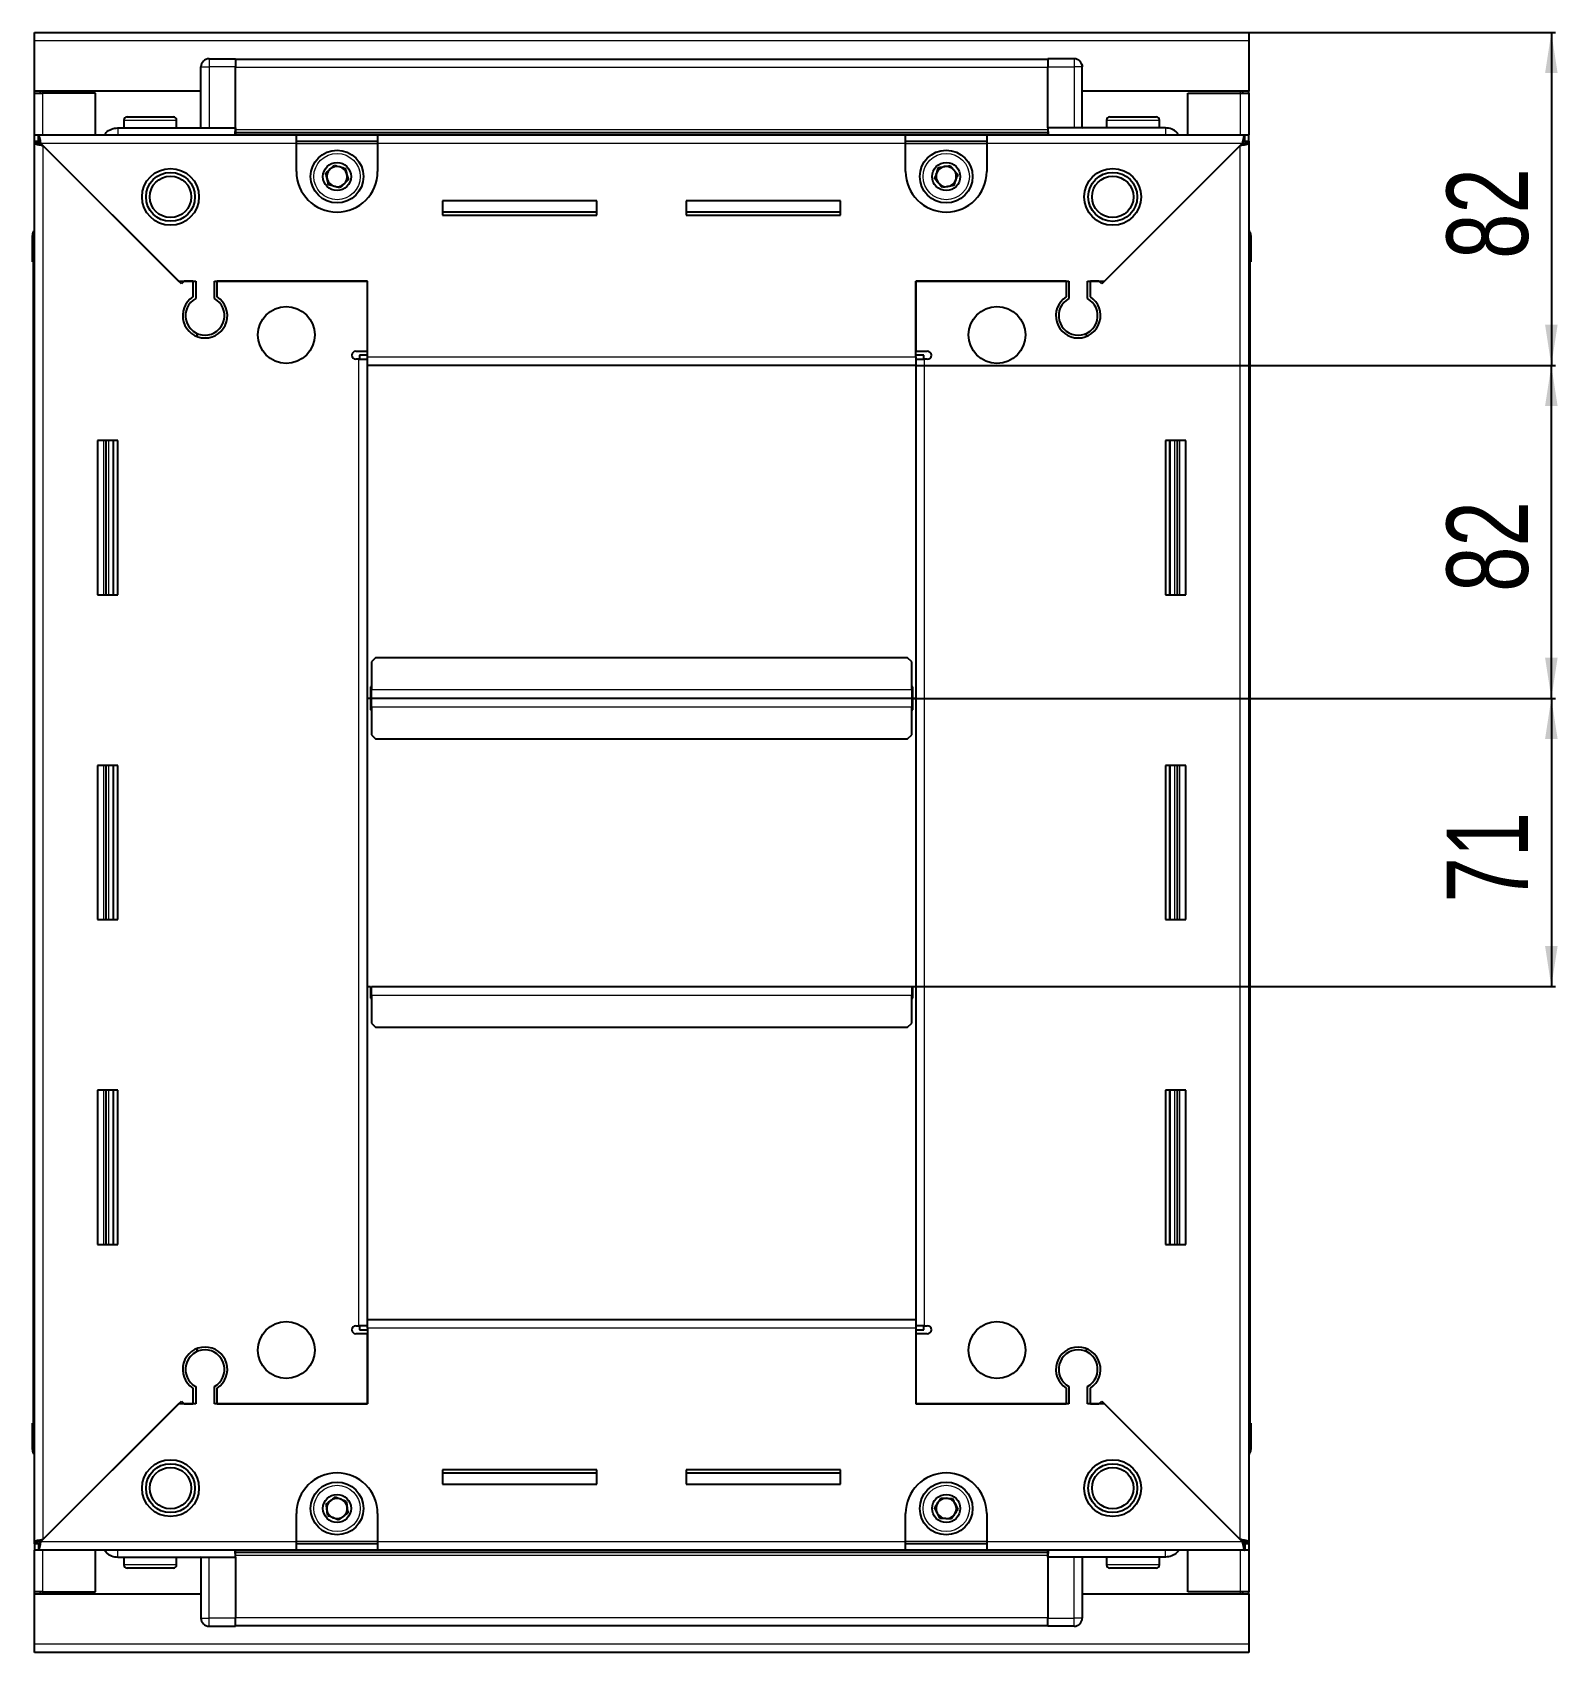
# Model space of a CAD drawing. Header units: millimetres. Extents: x 1004 to 2256, y 230 to 1238.
# Drawn here: x 1880.7 to 2256.2, y 670.2 to 1069.2 of the extents above; entities that cross this region are included whole.
import ezdxf

# ---------------------------------------------------------------- set-up
doc = ezdxf.new("R2010")
doc.units = ezdxf.units.MM
doc.layers.add('FORMAT', color=7, linetype='Continuous')
doc.styles.add('SLDTEXTSTYLE0', font='TXT', dxfattribs={"width": 0.75})
doc.dimstyles.new('SLDDIMSTYLE0', dxfattribs={"dimtxt": 20, "dimasz": 10, "dimexe": 0, "dimexo": 0.0625, "dimgap": 5, "dimtad": 2, "dimdec": 1, "dimrnd": 1e-09, "dimzin": 12, "dimdsep": 46, "dimtxsty": 'SLDTEXTSTYLE0', "dimsah": 1, "dimcen": 0.09, "dimadec": 0, "dimazin": 3, "dimtfac": 1, "dimtofl": 0, "dimtmove": 0, "dimatfit": 3, "dimfxl": 0, "dimfrac": 2, "dimtolj": 1, "dimtzin": 12, "dimarcsym": 0})

# ---------------------------------------------------------------- blocks, each defined once
blk = doc.blocks.new('_D_5')
at = {"layer": 'FORMAT'}
for p, q in [((2180.19, 1069.18), (2255.68, 1069.18)), ((2254.68, 1069.18), (2254.68, 987.18)), ((2098.19, 987.18), (2255.68, 987.18))]:
    blk.add_line(p, q, dxfattribs=at)
for points in [[(2254.68, 1069.18), (2253.14, 1059.18), (2256.22, 1059.18)], [(2254.68, 987.18), (2256.22, 997.18), (2253.14, 997.18)]]:
    blk.add_solid(points, dxfattribs=at)
at = {"layer": 'FORMAT', "insert": (2228.9, 1013.41), "char_height": 20, "attachment_point": 1, "rotation": 90, "style": 'SLDTEXTSTYLE0'}
blk.add_mtext('82', dxfattribs=at)
blk = doc.blocks.new('_D_6')
at = {"layer": 'FORMAT'}
for p, q in [((2098.19, 987.18), (2255.68, 987.18)), ((2254.68, 905.18), (2254.68, 987.18)), ((2097.19, 905.18), (2255.68, 905.18))]:
    blk.add_line(p, q, dxfattribs=at)
for points in [[(2254.68, 987.18), (2253.14, 977.18), (2256.22, 977.18)], [(2254.68, 905.18), (2256.22, 915.18), (2253.14, 915.18)]]:
    blk.add_solid(points, dxfattribs=at)
at = {"layer": 'FORMAT', "insert": (2228.9, 931.41), "char_height": 20, "attachment_point": 1, "rotation": 90, "style": 'SLDTEXTSTYLE0'}
blk.add_mtext('82', dxfattribs=at)
blk = doc.blocks.new('_D_7')
at = {"layer": 'FORMAT'}
for p, q in [((2097.19, 905.18), (2255.68, 905.18)), ((2254.68, 905.18), (2254.68, 834.18)), ((2097.19, 834.18), (2255.68, 834.18))]:
    blk.add_line(p, q, dxfattribs=at)
for points in [[(2254.68, 905.18), (2253.14, 895.18), (2256.22, 895.18)], [(2254.68, 834.18), (2256.22, 844.18), (2253.14, 844.18)]]:
    blk.add_solid(points, dxfattribs=at)
at = {"layer": 'FORMAT', "insert": (2228.9, 854.91), "char_height": 20, "attachment_point": 1, "rotation": 90, "style": 'SLDTEXTSTYLE0'}
blk.add_mtext('71', dxfattribs=at)

msp = doc.modelspace()

# ---------------------------------------------------------------- linework, layer by layer
at = {"color": 7, "linetype": 'Continuous', "lineweight": 25}
for p, q in [((1881.18, 1067.08), (1881.18, 1069.18)), ((1881.18, 1069.18), (2180.18, 1069.18)), ((1881.18, 1054.68), (1881.18, 1067.08)), ((2180.18, 1069.18), (2180.18, 1067.08)), ((2180.18, 1067.08), (2180.18, 1054.68)), ((1922.86, 1062.18), (1922.86, 1062.18)), ((1924.18, 1062.68), (1930.68, 1062.68)), ((1924.18, 1062.68), (1930.68, 1062.68)), ((1930.68, 1062.68), (1930.68, 1062.68)), ((1930.68, 1062.68), (1930.68, 1062.68)), ((1930.68, 1062.68), (1930.68, 1060.68)), ((2130.68, 1062.53), (1930.68, 1062.53)), ((2130.68, 1062.68), (2130.68, 1062.68)), ((2137.18, 1062.68), (2130.68, 1062.68)), ((2137.18, 1062.68), (2130.68, 1062.68)), ((2130.68, 1062.68), (2130.68, 1060.68)), ((1922.18, 1045.68), (1922.18, 1060.68)), ((1930.68, 1045.68), (1930.68, 1060.68)), ((2130.68, 1045.68), (2130.68, 1060.68)), ((2139.18, 1060.68), (2139.18, 1060.68)), ((2139.18, 1045.68), (2139.18, 1060.68)), ((1922.18, 1054.68), (1881.18, 1054.68)), ((1881.18, 1054.18), (1881.18, 1054.68)), ((1881.18, 1054.18), (1883.28, 1054.18)), ((1881.18, 1043.93), (1881.18, 1054.18)), ((1882.68, 1054.18), (1882.68, 1054.68)), ((1896.18, 1054.18), (1883.28, 1054.18)), ((1896.18, 1043.93), (1896.18, 1054.18)), ((2180.18, 1054.68), (2139.18, 1054.68)), ((2165.18, 1054.18), (2178.08, 1054.18)), ((2165.18, 1043.93), (2165.18, 1054.18)), ((2178.08, 1054.18), (2180.18, 1054.18)), ((2178.68, 1054.18), (2178.68, 1054.68)), ((2180.18, 1054.18), (2180.18, 1054.68)), ((2180.18, 1054.18), (2180.18, 1043.93)), ((1901.68, 1045.68), (1930.68, 1045.68)), ((1903.18, 1047.58), (1903.18, 1045.68)), ((1903.98, 1048.38), (1915.38, 1048.38)), ((1916.18, 1045.68), (1916.18, 1047.58)), ((1930.6, 1043.93), (1930.68, 1045.65)), ((1930.68, 1045.68), (1930.68, 1045.18)), ((2130.68, 1045.68), (2130.68, 1045.18)), ((2159.68, 1045.68), (2130.68, 1045.68)), ((2130.68, 1045.65), (2130.75, 1043.93)), ((2145.18, 1047.58), (2145.18, 1045.68)), ((2145.98, 1048.38), (2157.38, 1048.38)), ((2158.18, 1045.68), (2158.18, 1047.58)), ((1881.18, 1042.43), (1881.18, 1043.93)), ((1881.18, 1043.93), (1882.18, 1043.93)), ((1881.18, 1041.93), (1881.18, 1042.43)), ((1881.18, 1042.43), (1882.18, 1042.43)), ((1881.18, 697.43), (1881.18, 1041.93)), ((1882.68, 1041.93), (1881.18, 1041.93)), ((1882.18, 1042.43), (1882.18, 1043.93)), ((1882.18, 1043.93), (1945.68, 1043.93)), ((1882.78, 1041.83), (1916.68, 1007.93)), ((1930.68, 1044.53), (2130.68, 1044.53)), ((1945.68, 1041.83), (1945.68, 1043.93)), ((1945.68, 1043.93), (1965.68, 1043.93)), ((1945.68, 1042.43), (1965.68, 1042.43)), ((1945.68, 1034.93), (1945.68, 1041.83)), ((1965.68, 1043.93), (2095.68, 1043.93)), ((1965.68, 1043.93), (1965.68, 1041.83)), ((1965.68, 1041.83), (1965.68, 1034.93)), ((2095.68, 1041.83), (2095.68, 1043.93)), ((2095.68, 1043.93), (2115.68, 1043.93)), ((2095.68, 1042.43), (2115.68, 1042.43)), ((2095.68, 1034.93), (2095.68, 1041.83)), ((2115.68, 1043.93), (2179.18, 1043.93)), ((2115.68, 1043.93), (2115.68, 1041.83)), ((2115.68, 1041.83), (2115.68, 1034.93)), ((2144.68, 1007.93), (2178.58, 1041.83)), ((2178.68, 1041.93), (2180.18, 1041.93)), ((2179.18, 1042.43), (2179.18, 1043.93)), ((2179.18, 1043.93), (2180.18, 1043.93)), ((2179.18, 1042.43), (2180.18, 1042.43)), ((2180.18, 1042.43), (2180.18, 1043.93)), ((2180.18, 1042.43), (2180.18, 1041.93)), ((2180.18, 1041.93), (2180.18, 697.43)), ((1917.38, 1007.23), (1883.28, 1041.33)), ((2178.08, 1041.33), (2143.98, 1007.23)), ((2019.68, 1027.68), (1981.68, 1027.68)), ((1981.68, 1027.68), (1981.68, 1024.18)), ((2019.68, 1024.18), (2019.68, 1027.68)), ((2079.68, 1027.68), (2041.68, 1027.68)), ((2041.68, 1027.68), (2041.68, 1024.18)), ((2079.68, 1024.18), (2079.68, 1027.68)), ((2019.68, 1024.93), (1981.68, 1024.93)), ((1981.68, 1024.18), (2019.68, 1024.18)), ((2079.68, 1024.93), (2041.68, 1024.93)), ((2041.68, 1024.18), (2079.68, 1024.18)), ((1880.68, 1019.18), (1880.68, 1012.68)), ((1880.68, 1012.68), (1880.68, 1019.18)), ((2180.18, 1020.51), (2180.18, 1020.51)), ((2180.68, 1019.18), (2180.68, 1012.68)), ((2180.68, 1012.68), (2180.68, 1019.18)), ((1880.68, 1012.68), (1880.68, 1012.68)), ((1881.18, 1012.68), (1880.68, 1012.68)), ((1880.83, 1012.68), (1880.83, 726.68)), ((2180.18, 1012.68), (2180.68, 1012.68)), ((2180.53, 726.68), (2180.53, 1012.68)), ((2180.68, 1012.68), (2180.68, 1012.68)), ((2180.68, 1012.68), (2180.68, 1012.68)), ((1916.68, 1007.93), (1920.88, 1007.93)), ((1918.08, 1007.93), (1917.38, 1007.23)), ((1920.18, 1007.93), (1918.08, 1007.93)), ((1920.18, 1007.93), (1920.18, 1004.04)), ((1920.88, 1007.93), (1920.88, 1003.65)), ((1925.48, 1007.93), (1963.18, 1007.93)), ((1925.48, 1003.65), (1925.48, 1007.93)), ((1926.18, 1004.04), (1926.18, 1007.93)), ((1963.18, 1007.93), (1926.18, 1007.93)), ((1963.18, 990.68), (1963.18, 1007.93)), ((1963.18, 989.28), (1963.18, 1007.93)), ((2098.18, 1007.93), (2098.18, 990.68)), ((2135.18, 1007.93), (2098.18, 1007.93)), ((2098.18, 1007.93), (2135.88, 1007.93)), ((2098.18, 989.28), (2098.18, 1007.93)), ((2135.18, 1007.93), (2135.18, 1004.04)), ((2135.88, 1007.93), (2135.88, 1003.65)), ((2140.48, 1007.93), (2144.68, 1007.93)), ((2140.48, 1003.65), (2140.48, 1007.93)), ((2143.28, 1007.93), (2141.18, 1007.93)), ((2141.18, 1004.04), (2141.18, 1007.93)), ((2143.98, 1007.23), (2143.28, 1007.93)), ((1921.18, 995.07), (1921.18, 994.31)), ((2140.18, 995.07), (2140.18, 994.31)), ((1960.33, 990.68), (1963.18, 990.68)), ((1963.18, 989.68), (1961.18, 989.68)), ((1961.18, 989.68), (1961.18, 988.68)), ((2098.18, 990.68), (2101.03, 990.68)), ((2100.18, 989.68), (2098.18, 989.68)), ((2100.18, 988.68), (2100.18, 989.68)), ((1961.08, 988.68), (1960.33, 988.68)), ((1961.08, 988.68), (1963.18, 988.68)), ((1963.18, 987.18), (1963.18, 989.28)), ((1963.18, 752.18), (1963.18, 987.18)), ((2098.18, 987.18), (1963.18, 987.18)), ((2098.18, 989.28), (2098.18, 987.18)), ((2098.18, 988.68), (2100.28, 988.68)), ((2098.18, 987.18), (2098.18, 752.18)), ((2101.03, 988.68), (2100.28, 988.68)), ((1901.68, 968.68), (1896.68, 968.68)), ((1896.68, 968.68), (1896.68, 930.68)), ((1898.83, 930.68), (1898.83, 968.68)), ((1900.62, 930.68), (1900.62, 968.68)), ((1900.66, 930.68), (1900.66, 968.68)), ((1901.68, 930.68), (1901.68, 968.68)), ((2159.68, 968.68), (2159.68, 930.68)), ((2164.68, 968.68), (2159.68, 968.68)), ((2160.7, 968.68), (2160.7, 930.68)), ((2160.74, 968.68), (2160.74, 930.68)), ((2162.53, 968.68), (2162.53, 930.68)), ((2164.68, 930.68), (2164.68, 968.68)), ((1896.68, 930.68), (1901.68, 930.68)), ((2159.68, 930.68), (2164.68, 930.68)), ((1965.18, 915.18), (1964.18, 914.18)), ((1964.18, 914.18), (1964.18, 907.28)), ((2096.18, 915.18), (1965.18, 915.18)), ((2097.18, 914.18), (2096.18, 915.18)), ((2097.18, 907.28), (2097.18, 914.18)), ((1964.18, 908.03), (1963.93, 908.03)), ((1963.93, 908.03), (1963.93, 905.18)), ((1964.18, 905.18), (1964.18, 907.28)), ((2097.43, 908.03), (2097.18, 908.03)), ((2097.18, 907.28), (2097.18, 905.18)), ((2097.43, 905.18), (2097.43, 908.03)), ((1963.93, 905.18), (1963.18, 905.18)), ((1963.93, 905.18), (1963.93, 902.33)), ((1963.93, 902.33), (1964.18, 902.33)), ((2097.18, 905.18), (1964.18, 905.18)), ((1964.18, 903.08), (1964.18, 905.18)), ((1964.18, 903.08), (1964.18, 896.18)), ((2097.18, 905.18), (2097.18, 903.08)), ((2097.18, 896.18), (2097.18, 903.08)), ((2097.18, 902.33), (2097.43, 902.33)), ((2098.18, 905.18), (2097.43, 905.18)), ((2097.43, 902.33), (2097.43, 905.18)), ((1964.18, 896.18), (1965.18, 895.18)), ((1965.18, 895.18), (2096.18, 895.18)), ((2096.18, 895.18), (2097.18, 896.18)), ((1901.68, 888.68), (1896.68, 888.68)), ((1896.68, 888.68), (1896.68, 850.68)), ((1898.83, 850.68), (1898.83, 888.68)), ((1900.62, 850.68), (1900.62, 888.68)), ((1900.66, 850.68), (1900.66, 888.68)), ((1901.68, 850.68), (1901.68, 888.68)), ((2159.68, 888.68), (2159.68, 850.68)), ((2164.68, 888.68), (2159.68, 888.68)), ((2160.7, 888.68), (2160.7, 850.68)), ((2160.74, 888.68), (2160.74, 850.68)), ((2162.53, 888.68), (2162.53, 850.68)), ((2164.68, 850.68), (2164.68, 888.68)), ((1896.68, 850.68), (1901.68, 850.68)), ((2159.68, 850.68), (2164.68, 850.68)), ((1963.18, 834.18), (1963.93, 834.18)), ((1963.93, 834.18), (1963.93, 831.33)), ((1964.18, 832.08), (1964.18, 834.18)), ((1964.18, 834.18), (2097.18, 834.18)), ((2097.18, 834.18), (2097.18, 832.08)), ((2097.43, 831.33), (2097.43, 834.18)), ((2097.43, 834.18), (2098.18, 834.18)), ((1963.93, 831.33), (1964.18, 831.33)), ((1964.18, 832.08), (1964.18, 825.18)), ((2097.18, 825.18), (2097.18, 832.08)), ((2097.18, 831.33), (2097.43, 831.33)), ((1964.18, 825.18), (1965.18, 824.18)), ((1965.18, 824.18), (2096.18, 824.18)), ((2096.18, 824.18), (2097.18, 825.18)), ((1901.68, 808.68), (1896.68, 808.68)), ((1896.68, 808.68), (1896.68, 770.68)), ((1898.83, 770.68), (1898.83, 808.68)), ((1900.62, 770.68), (1900.62, 808.68)), ((1900.66, 770.68), (1900.66, 808.68)), ((1901.68, 770.68), (1901.68, 808.68)), ((2159.68, 808.68), (2159.68, 770.68)), ((2164.68, 808.68), (2159.68, 808.68)), ((2160.7, 808.68), (2160.7, 770.68)), ((2160.74, 808.68), (2160.74, 770.68)), ((2162.53, 808.68), (2162.53, 770.68)), ((2164.68, 770.68), (2164.68, 808.68)), ((1896.68, 770.68), (1901.68, 770.68)), ((2159.68, 770.68), (2164.68, 770.68)), ((1960.33, 750.68), (1961.08, 750.68)), ((1963.18, 750.68), (1961.08, 750.68)), ((1961.18, 750.68), (1961.18, 749.68)), ((1963.18, 752.18), (2098.18, 752.18)), ((1963.18, 750.08), (1963.18, 752.18)), ((2098.18, 752.18), (2098.18, 750.08)), ((2100.28, 750.68), (2098.18, 750.68)), ((2100.18, 749.68), (2100.18, 750.68)), ((2100.28, 750.68), (2101.03, 750.68)), ((1963.18, 748.68), (1960.33, 748.68)), ((1961.18, 749.68), (1963.18, 749.68)), ((1963.18, 750.08), (1963.18, 731.43)), ((1963.18, 731.43), (1963.18, 748.68)), ((2098.18, 750.08), (2098.18, 731.43)), ((2098.18, 749.68), (2100.18, 749.68)), ((2098.18, 748.68), (2098.18, 731.43)), ((2101.03, 748.68), (2098.18, 748.68)), ((1921.18, 745.06), (1921.18, 744.3)), ((2140.18, 745.06), (2140.18, 744.3)), ((1920.18, 735.32), (1920.18, 731.43)), ((1920.88, 735.72), (1920.88, 731.43)), ((1925.48, 731.43), (1925.48, 735.72)), ((1926.18, 731.43), (1926.18, 735.32)), ((2135.18, 735.32), (2135.18, 731.43)), ((2135.88, 735.72), (2135.88, 731.43)), ((2140.48, 731.43), (2140.48, 735.72)), ((2141.18, 731.43), (2141.18, 735.32)), ((1916.68, 731.43), (1882.78, 697.53)), ((1883.28, 698.03), (1917.38, 732.13)), ((1920.88, 731.43), (1916.68, 731.43)), ((1917.38, 732.13), (1918.08, 731.43)), ((1918.08, 731.43), (1920.18, 731.43)), ((1963.18, 731.43), (1925.48, 731.43)), ((1926.18, 731.43), (1963.18, 731.43)), ((2098.18, 731.43), (2135.18, 731.43)), ((2135.88, 731.43), (2098.18, 731.43)), ((2144.68, 731.43), (2140.48, 731.43)), ((2141.18, 731.43), (2143.28, 731.43)), ((2143.28, 731.43), (2143.98, 732.13)), ((2143.98, 732.13), (2178.08, 698.03)), ((2178.58, 697.53), (2144.68, 731.43)), ((1880.68, 726.68), (1880.68, 726.68)), ((1880.68, 720.18), (1880.68, 726.68)), ((1880.68, 726.68), (1880.68, 726.68)), ((1880.68, 726.68), (1880.68, 720.18)), ((1881.18, 726.68), (1880.68, 726.68)), ((2180.18, 726.68), (2180.68, 726.68)), ((2180.68, 726.68), (2180.68, 726.68)), ((2180.68, 720.18), (2180.68, 726.68)), ((2180.68, 726.68), (2180.68, 720.18)), ((1881.18, 718.86), (1881.18, 718.86)), ((2019.68, 715.18), (1981.68, 715.18)), ((1981.68, 715.18), (1981.68, 711.68)), ((1981.68, 714.43), (2019.68, 714.43)), ((2019.68, 711.68), (2019.68, 715.18)), ((2079.68, 715.18), (2041.68, 715.18)), ((2041.68, 715.18), (2041.68, 711.68)), ((2041.68, 714.43), (2079.68, 714.43)), ((2079.68, 711.68), (2079.68, 715.18)), ((1981.68, 711.68), (2019.68, 711.68)), ((2041.68, 711.68), (2079.68, 711.68)), ((1945.68, 697.53), (1945.68, 704.43)), ((1965.68, 704.43), (1965.68, 697.53)), ((2095.68, 697.53), (2095.68, 704.43)), ((2115.68, 704.43), (2115.68, 697.53)), ((1881.18, 696.93), (1881.18, 697.43)), ((1882.68, 697.43), (1881.18, 697.43)), ((1881.18, 696.93), (1881.18, 695.43)), ((1882.18, 696.93), (1881.18, 696.93)), ((1881.18, 685.18), (1881.18, 695.43)), ((1882.18, 695.43), (1881.18, 695.43)), ((1882.18, 696.93), (1882.18, 695.43)), ((1945.68, 695.43), (1882.18, 695.43)), ((1896.18, 685.18), (1896.18, 695.43)), ((1930.68, 693.72), (1930.6, 695.43)), ((2130.68, 694.83), (1930.68, 694.83)), ((1945.68, 695.43), (1945.68, 697.53)), ((1965.68, 696.93), (1945.68, 696.93)), ((1965.68, 695.43), (1945.68, 695.43)), ((1965.68, 697.53), (1965.68, 695.43)), ((2095.68, 695.43), (1965.68, 695.43)), ((2095.68, 695.43), (2095.68, 697.53)), ((2115.68, 696.93), (2095.68, 696.93)), ((2115.68, 695.43), (2095.68, 695.43)), ((2115.68, 697.53), (2115.68, 695.43)), ((2179.18, 695.43), (2115.68, 695.43)), ((2130.75, 695.43), (2130.68, 693.72)), ((2165.18, 685.18), (2165.18, 695.43)), ((2178.68, 697.43), (2180.18, 697.43)), ((2179.18, 696.93), (2179.18, 695.43)), ((2180.18, 696.93), (2179.18, 696.93)), ((2180.18, 695.43), (2179.18, 695.43)), ((2180.18, 697.43), (2180.18, 696.93)), ((2180.18, 696.93), (2180.18, 695.43)), ((2180.18, 695.43), (2180.18, 685.18)), ((1901.68, 693.68), (1930.68, 693.68)), ((1903.18, 693.68), (1903.18, 691.78)), ((1907.75, 690.98), (1903.98, 690.98)), ((1915.38, 690.98), (1907.75, 690.98)), ((1916.18, 691.78), (1916.18, 693.68)), ((1922.18, 693.68), (1922.18, 678.68)), ((1930.68, 693.68), (1930.68, 694.18)), ((1930.68, 693.68), (1930.68, 678.68)), ((2130.68, 693.68), (2130.68, 694.18)), ((2159.68, 693.68), (2130.68, 693.68)), ((2130.68, 693.68), (2130.68, 678.68)), ((2139.18, 693.68), (2139.18, 678.68)), ((2145.18, 693.68), (2145.18, 691.78)), ((2152.97, 690.98), (2145.98, 690.98)), ((2157.38, 690.98), (2152.97, 690.98)), ((2158.18, 691.78), (2158.18, 693.68)), ((1883.28, 685.18), (1881.18, 685.18)), ((1881.18, 684.68), (1881.18, 685.18)), ((1881.18, 672.28), (1881.18, 684.68)), ((1881.18, 684.68), (1922.18, 684.68)), ((1882.68, 684.68), (1882.68, 685.18)), ((1883.28, 685.18), (1896.18, 685.18)), ((2139.18, 684.68), (2180.18, 684.68)), ((2178.08, 685.18), (2165.18, 685.18)), ((2180.18, 685.18), (2178.08, 685.18)), ((2178.68, 684.68), (2178.68, 685.18)), ((2180.18, 684.68), (2180.18, 685.18)), ((2180.18, 684.68), (2180.18, 672.28)), ((1922.18, 678.68), (1922.18, 678.68)), ((1930.68, 676.68), (1930.68, 678.68)), ((2130.68, 676.68), (2130.68, 678.68)), ((1924.18, 676.68), (1930.68, 676.68)), ((1924.18, 676.68), (1930.68, 676.68)), ((1930.68, 676.83), (2130.68, 676.83)), ((1930.68, 676.68), (1930.68, 676.68)), ((2130.68, 676.68), (2130.68, 676.68)), ((2137.18, 676.68), (2130.68, 676.68)), ((2130.68, 676.68), (2130.68, 676.68)), ((2137.18, 676.68), (2130.68, 676.68)), ((2138.5, 677.18), (2138.5, 677.18)), ((1881.18, 670.18), (1881.18, 672.28)), ((2180.18, 672.28), (2180.18, 670.18)), ((2180.18, 670.18), (1881.18, 670.18))]:
    msp.add_line(p, q, dxfattribs=at)
at = {"color": 8, "linetype": 'Continuous', "lineweight": 18}
for p, q in [((2180.18, 1067.08), (1881.18, 1067.08)), ((1924.18, 1062.68), (1924.18, 1060.68)), ((2137.18, 1062.68), (2137.18, 1060.68)), ((1922.18, 1060.68), (1924.18, 1060.68)), ((1924.18, 1060.68), (1924.18, 1045.68)), ((1930.68, 1060.68), (1924.18, 1060.68)), ((2130.68, 1060.53), (1930.68, 1060.53)), ((2130.68, 1060.68), (2137.18, 1060.68)), ((2139.18, 1060.68), (2137.18, 1060.68)), ((2137.18, 1060.68), (2137.18, 1045.68)), ((1883.28, 1054.18), (1883.28, 1054.68)), ((1883.28, 1043.93), (1883.28, 1054.18)), ((2178.08, 1054.68), (2178.08, 1054.18)), ((2178.08, 1054.18), (2178.08, 1043.93)), ((1903.18, 1047.58), (1916.18, 1047.58)), ((2145.18, 1047.58), (2158.18, 1047.58)), ((1945.68, 1041.83), (1882.78, 1041.83)), ((2130.68, 1045.18), (1930.68, 1045.18)), ((2130.68, 1043.95), (1930.68, 1043.95)), ((1945.68, 1041.83), (1965.68, 1041.83)), ((2095.68, 1041.83), (1965.68, 1041.83)), ((2095.68, 1041.83), (2115.68, 1041.83)), ((2178.58, 1041.83), (2115.68, 1041.83)), ((1883.28, 1041.33), (1883.28, 698.03)), ((2178.08, 698.03), (2178.08, 1041.33)), ((1881.18, 1019.18), (1880.68, 1019.18)), ((2180.18, 1019.18), (2180.68, 1019.18)), ((1961.08, 750.68), (1961.08, 988.68)), ((1963.18, 989.28), (2098.18, 989.28)), ((2100.28, 988.68), (2100.28, 750.68)), ((1898.18, 968.68), (1898.18, 930.68)), ((1899.42, 968.68), (1899.42, 930.68)), ((2161.94, 930.68), (2161.94, 968.68)), ((2163.18, 930.68), (2163.18, 968.68)), ((2097.18, 907.28), (1964.18, 907.28)), ((1964.18, 903.08), (2097.18, 903.08)), ((1898.18, 888.68), (1898.18, 850.68)), ((1899.42, 888.68), (1899.42, 850.68)), ((2161.94, 850.68), (2161.94, 888.68)), ((2163.18, 850.68), (2163.18, 888.68)), ((1964.18, 832.08), (2097.18, 832.08)), ((1898.18, 808.68), (1898.18, 770.68)), ((1899.42, 808.68), (1899.42, 770.68)), ((2161.94, 770.68), (2161.94, 808.68)), ((2163.18, 770.68), (2163.18, 808.68)), ((2098.18, 750.08), (1963.18, 750.08)), ((1881.18, 720.18), (1880.68, 720.18)), ((2180.18, 720.18), (2180.68, 720.18)), ((1882.78, 697.53), (1945.68, 697.53)), ((1883.28, 685.18), (1883.28, 695.43)), ((1930.68, 695.42), (2130.68, 695.42)), ((1965.68, 697.53), (1945.68, 697.53)), ((1965.68, 697.53), (2095.68, 697.53)), ((2115.68, 697.53), (2095.68, 697.53)), ((2115.68, 697.53), (2178.58, 697.53)), ((2178.08, 695.43), (2178.08, 685.18)), ((1907.48, 691.78), (1903.18, 691.78)), ((1916.18, 691.78), (1907.48, 691.78)), ((1924.18, 678.68), (1924.18, 693.68)), ((1930.68, 694.18), (2130.68, 694.18)), ((2137.18, 678.68), (2137.18, 693.68)), ((2153.15, 691.78), (2145.18, 691.78)), ((2158.18, 691.78), (2153.15, 691.78)), ((1883.28, 684.68), (1883.28, 685.18)), ((2178.08, 685.18), (2178.08, 684.68)), ((1922.18, 678.68), (1924.18, 678.68)), ((1924.18, 676.68), (1924.18, 678.68)), ((1930.68, 678.68), (1924.18, 678.68)), ((1930.68, 678.83), (2130.68, 678.83)), ((2130.68, 678.68), (2137.18, 678.68)), ((2139.18, 678.68), (2137.18, 678.68)), ((2137.18, 676.68), (2137.18, 678.68)), ((2180.18, 672.28), (1881.18, 672.28))]:
    msp.add_line(p, q, dxfattribs=at)
at = {"color": 7, "linetype": 'Continuous', "lineweight": 25, "flags": 128}
msp.add_lwpolyline([(2139.03, 1061.43), (2139.14, 1061.07), (2139.18, 1060.68)], dxfattribs=at)
at = {"color": 7, "linetype": 'Continuous', "lineweight": 25}
for centre, radius in [((1955.68, 1033.68), 6.5), ((2105.68, 1033.68), 6.5), ((1914.68, 1028.68), 7), ((1914.68, 1028.68), 6.02), ((1914.68, 1028.68), 5.1), ((1955.68, 1033.68), 3.46), ((2105.68, 1033.68), 3.46), ((2146.68, 1028.68), 7), ((2146.68, 1028.68), 6.03), ((2146.68, 1028.68), 5.1), ((1943.18, 994.68), 7), ((2118.18, 994.68), 7), ((1943.18, 744.68), 7), ((2118.18, 744.68), 7), ((1914.68, 710.68), 7), ((1914.68, 710.68), 6.03), ((1914.68, 710.68), 5.1), ((2146.68, 710.68), 7), ((2146.68, 710.68), 6.03), ((2146.68, 710.68), 5.1), ((1955.68, 705.68), 6.5), ((2105.68, 705.68), 6.5), ((1955.68, 705.68), 3.46), ((2105.68, 705.68), 3.46)]:
    msp.add_circle(centre, radius, dxfattribs=at)
at = {"color": 8, "linetype": 'Continuous', "lineweight": 18}
for centre in [(1955.68, 1033.68), (2105.68, 1033.68), (1955.68, 705.68), (2105.68, 705.68)]:
    msp.add_circle(centre, 5.7, dxfattribs=at)
at = {"color": 7, "linetype": 'Continuous', "lineweight": 25}
for centre, radius, start, end in [((1924.18, 1060.68), 2, 90, 180), ((1924.18, 1060.68), 2, 123.942, 131.4096), ((1924.18, 1060.68), 2, 90, 108.58), ((2137.18, 1060.68), 2, 0, 90), ((1903.98, 1047.58), 0.8, 90, 180), ((1915.38, 1047.58), 0.8, 0, 90), ((1921.98, 1045.88), 0.2, 270, 0), ((2139.38, 1045.88), 0.2, 180, 270), ((2145.98, 1047.58), 0.8, 90, 180), ((2157.38, 1047.58), 0.8, 0, 90), ((1955.68, 1034.93), 10, 180, 270), ((1955.68, 1033.68), 2.5, 134.0156, 194.0156), ((1955.68, 1033.68), 2.5, 74.0156, 134.0156), ((1955.68, 1034.93), 10, 270, 0), ((1955.68, 1033.68), 2.5, 14.0156, 74.0156), ((1955.68, 1033.68), 2.5, 314.0156, 14.0156), ((2105.68, 1034.93), 10, 180, 270), ((2105.68, 1033.68), 2.5, 160.1116, 220.1116), ((2105.68, 1033.68), 2.5, 100.1116, 160.1116), ((2105.68, 1033.68), 2.5, 40.1116, 100.1116), ((2105.68, 1034.93), 10, 270, 0), ((2105.68, 1033.68), 2.5, 340.1116, 40.1116), ((1955.68, 1033.68), 2.5, 194.0156, 254.0156), ((1955.68, 1033.68), 2.5, 254.0156, 314.0156), ((2105.68, 1033.68), 2.5, 220.1116, 280.1116), ((2105.68, 1033.68), 2.5, 280.1116, 340.1116), ((1882.68, 1019.18), 2, 138.5749, 180), ((1882.68, 1019.18), 2, 138.5904, 180), ((2178.68, 1019.18), 2, 33.942, 41.4096), ((2178.68, 1019.18), 2, 0, 41.3942), ((2178.68, 1019.18), 2, 0, 18.58), ((1923.18, 999.43), 5.5, 123.0557, 56.9443), ((1923.18, 999.43), 4.8, 118.631, 61.369), ((2138.18, 999.43), 5.5, 123.0557, 56.9443), ((2138.18, 999.43), 4.8, 118.631, 61.369), ((1960.33, 989.68), 1, 90, 270), ((2101.03, 989.68), 1, 270, 90), ((1960.33, 749.68), 1, 90, 270), ((2101.03, 749.68), 1, 270, 90), ((1923.18, 739.93), 5.5, 303.0557, 236.9443), ((1923.18, 739.93), 4.8, 298.631, 241.369), ((2138.18, 739.93), 5.5, 303.0557, 236.9443), ((2138.18, 739.93), 4.8, 298.631, 241.369), ((1882.68, 720.18), 2, 180, 221.3942), ((2178.68, 720.18), 2, 318.5749, 360), ((2178.68, 720.18), 2, 318.5904, 0), ((1955.68, 704.43), 10, 90, 180), ((1955.68, 704.43), 10, 0, 90), ((2105.68, 704.43), 10, 90, 180), ((2105.68, 704.43), 10, 0, 90), ((1955.68, 705.68), 2.5, 127.474, 187.474), ((1955.68, 705.68), 2.5, 67.474, 127.474), ((1955.68, 705.68), 2.5, 7.474, 67.474), ((2105.68, 705.68), 2.5, 147.0424, 207.0424), ((2105.68, 705.68), 2.5, 87.0424, 147.0424), ((2105.68, 705.68), 2.5, 27.0424, 87.0424), ((2105.68, 705.68), 2.5, 327.0424, 27.0424), ((1955.68, 705.68), 2.5, 187.474, 247.474), ((1955.68, 705.68), 2.5, 247.474, 307.474), ((1955.68, 705.68), 2.5, 307.474, 7.474), ((2105.68, 705.68), 2.5, 207.0424, 267.0424), ((2105.68, 705.68), 2.5, 267.0424, 327.0424), ((1903.98, 691.78), 0.8, 180, 270), ((1915.38, 691.78), 0.8, 270, 360), ((1921.98, 693.48), 0.2, 0, 90), ((2139.38, 693.48), 0.2, 90, 180), ((2145.98, 691.78), 0.8, 180, 270), ((2157.38, 691.78), 0.8, 270, 360), ((1924.18, 678.68), 2, 180, 270), ((1924.18, 678.68), 2, 180, 270), ((2137.18, 678.68), 2, 270, 0), ((2137.18, 678.68), 2, 270, 288.58), ((2137.18, 678.68), 2, 303.942, 311.4096)]:
    msp.add_arc(centre, radius, start, end, dxfattribs=at)
for points, knots in [([(1898.46, 1043.93), (1898.58, 1044.13), (1898.97, 1044.78), (1900.13, 1045.49), (1901.16, 1045.62), (1901.68, 1045.68)], [0, 0, 0, 0, 0.18225, 0.591125, 1, 1, 1, 1]), ([(1930.68, 1045.68), (1930.68, 1045.65), (1930.68, 1045.57), (1930.68, 1044.95), (1930.68, 1044.39), (1930.68, 1044.02), (1930.68, 1044.01)], [0, 0, 0, 0, 0.3302662, 0.6605324, 0.9907986, 1, 1, 1, 1]), ([(2130.68, 1045.68), (2130.68, 1045.65), (2130.68, 1045.57), (2130.68, 1044.95), (2130.68, 1044.39), (2130.68, 1044.02), (2130.68, 1044.01)], [0, 0, 0, 0, 0.330266, 0.660532, 0.990799, 1, 1, 1, 1]), ([(2162.89, 1043.93), (2162.77, 1044.13), (2162.39, 1044.78), (2161.23, 1045.49), (2160.2, 1045.62), (2159.68, 1045.68)], [0, 0, 0, 0, 0.18225, 0.591125, 1, 1, 1, 1]), ([(1881.18, 1041.93), (1881.21, 1041.89), (1881.26, 1041.8), (1881.65, 1041.66), (1882.21, 1041.53), (1882.79, 1041.42), (1883.15, 1041.36), (1883.28, 1041.33)], [0, 0, 0, 0, 0.230255, 0.448522, 0.666786, 0.88505, 1, 1, 1, 1]), ([(1882.78, 1041.83), (1882.73, 1042.09), (1882.64, 1042.58), (1882.51, 1043.22), (1882.38, 1043.69), (1882.27, 1043.91), (1882.2, 1043.93), (1882.18, 1043.93)], [0, 0, 0, 0, 0.230255, 0.448522, 0.666786, 0.88505, 1, 1, 1, 1]), ([(2178.08, 1041.33), (2178.33, 1041.38), (2178.83, 1041.47), (2179.47, 1041.6), (2179.93, 1041.73), (2180.15, 1041.84), (2180.17, 1041.91), (2180.18, 1041.93)], [0, 0, 0, 0, 0.2302553, 0.4485219, 0.6667858, 0.8850496, 1, 1, 1, 1]), ([(2179.18, 1043.93), (2179.13, 1043.91), (2179.04, 1043.85), (2178.91, 1043.46), (2178.78, 1042.9), (2178.67, 1042.32), (2178.6, 1041.96), (2178.58, 1041.83)], [0, 0, 0, 0, 0.230255, 0.448522, 0.666786, 0.88505, 1, 1, 1, 1]), ([(1952.9, 1034.48), (1953.28, 1034.84), (1953.97, 1035.51), (1954.66, 1036.17), (1954.98, 1036.48)], [0, 0, 0, 0, 0.5346859, 1, 1, 1, 1]), ([(1953.6, 1031.68), (1953.52, 1032.01), (1953.32, 1032.81), (1953.08, 1033.78), (1952.93, 1034.36), (1952.9, 1034.48)], [0, 0, 0, 0, 0.362901, 0.866875, 1, 1, 1, 1]), ([(1954.98, 1036.48), (1955.48, 1036.34), (1956.4, 1036.08), (1957.33, 1035.81), (1957.76, 1035.69)], [0, 0, 0, 0, 0.534686, 1, 1, 1, 1]), ([(1957.76, 1035.69), (1957.79, 1035.57), (1957.93, 1034.99), (1958.17, 1034.02), (1958.37, 1033.22), (1958.45, 1032.89)], [0, 0, 0, 0, 0.133125, 0.637099, 1, 1, 1, 1]), ([(2102.84, 1033.18), (2102.88, 1033.29), (2103.08, 1033.86), (2103.42, 1034.79), (2103.7, 1035.57), (2103.82, 1035.89)], [0, 0, 0, 0, 0.133125, 0.637099, 1, 1, 1, 1]), ([(2103.82, 1035.89), (2104.33, 1035.98), (2105.28, 1036.15), (2106.22, 1036.32), (2106.66, 1036.4)], [0, 0, 0, 0, 0.534686, 1, 1, 1, 1]), ([(2106.66, 1036.4), (2106.99, 1036), (2107.62, 1035.27), (2108.23, 1034.53), (2108.52, 1034.19)], [0, 0, 0, 0, 0.534686, 1, 1, 1, 1]), ([(2108.52, 1034.19), (2108.4, 1033.87), (2108.12, 1033.09), (2107.79, 1032.16), (2107.58, 1031.59), (2107.54, 1031.48)], [0, 0, 0, 0, 0.362901, 0.866875, 1, 1, 1, 1]), ([(1956.38, 1030.88), (1955.88, 1031.02), (1954.96, 1031.29), (1954.03, 1031.55), (1953.6, 1031.68)], [0, 0, 0, 0, 0.534686, 1, 1, 1, 1]), ([(1958.45, 1032.89), (1958.08, 1032.53), (1957.39, 1031.86), (1956.7, 1031.19), (1956.38, 1030.88)], [0, 0, 0, 0, 0.5346859, 1, 1, 1, 1]), ([(2104.7, 1030.97), (2104.36, 1031.36), (2103.74, 1032.1), (2103.13, 1032.83), (2102.84, 1033.18)], [0, 0, 0, 0, 0.5346859, 1, 1, 1, 1]), ([(2107.54, 1031.48), (2107.03, 1031.38), (2106.08, 1031.22), (2105.14, 1031.05), (2104.7, 1030.97)], [0, 0, 0, 0, 0.5346859, 1, 1, 1, 1]), ([(1953.01, 706.79), (1953.11, 706.86), (1953.59, 707.23), (1954.38, 707.83), (1955.03, 708.34), (1955.3, 708.55)], [0, 0, 0, 0, 0.133125, 0.637099, 1, 1, 1, 1]), ([(1953.39, 703.93), (1953.32, 704.44), (1953.2, 705.39), (1953.07, 706.35), (1953.01, 706.79)], [0, 0, 0, 0, 0.534686, 1, 1, 1, 1]), ([(1955.3, 708.55), (1955.78, 708.35), (1956.67, 707.98), (1957.56, 707.61), (1957.97, 707.44)], [0, 0, 0, 0, 0.534686, 1, 1, 1, 1]), ([(1957.97, 707.44), (1958.04, 706.93), (1958.16, 705.97), (1958.29, 705.02), (1958.35, 704.58)], [0, 0, 0, 0, 0.5346859, 1, 1, 1, 1]), ([(2102.8, 705.83), (2103.08, 706.26), (2103.6, 707.07), (2104.12, 707.88), (2104.37, 708.25)], [0, 0, 0, 0, 0.534686, 1, 1, 1, 1]), ([(2104.37, 708.25), (2104.49, 708.25), (2105.09, 708.22), (2106.08, 708.17), (2106.91, 708.12), (2107.25, 708.11)], [0, 0, 0, 0, 0.133125, 0.637099, 1, 1, 1, 1]), ([(2107.25, 708.11), (2107.48, 707.65), (2107.92, 706.79), (2108.36, 705.93), (2108.56, 705.53)], [0, 0, 0, 0, 0.5346859, 1, 1, 1, 1]), ([(1956.05, 702.82), (1955.58, 703.02), (1954.69, 703.39), (1953.8, 703.76), (1953.39, 703.93)], [0, 0, 0, 0, 0.5346859, 1, 1, 1, 1]), ([(1958.35, 704.58), (1958.07, 704.37), (1957.42, 703.87), (1956.63, 703.26), (1956.15, 702.9), (1956.05, 702.82)], [0, 0, 0, 0, 0.362901, 0.866875, 1, 1, 1, 1]), ([(2104.11, 703.26), (2103.87, 703.72), (2103.44, 704.58), (2103, 705.43), (2102.8, 705.83)], [0, 0, 0, 0, 0.534686, 1, 1, 1, 1]), ([(2106.99, 703.11), (2106.65, 703.13), (2105.83, 703.17), (2104.83, 703.22), (2104.23, 703.25), (2104.11, 703.26)], [0, 0, 0, 0, 0.362901, 0.866875, 1, 1, 1, 1]), ([(2108.56, 705.53), (2108.28, 705.1), (2107.76, 704.29), (2107.23, 703.49), (2106.99, 703.11)], [0, 0, 0, 0, 0.534686, 1, 1, 1, 1]), ([(1883.28, 698.03), (1883.03, 697.99), (1882.53, 697.9), (1881.89, 697.76), (1881.43, 697.63), (1881.21, 697.52), (1881.19, 697.46), (1881.18, 697.43)], [0, 0, 0, 0, 0.230255, 0.448522, 0.666786, 0.88505, 1, 1, 1, 1]), ([(1882.18, 695.43), (1882.23, 695.46), (1882.32, 695.51), (1882.45, 695.9), (1882.58, 696.46), (1882.69, 697.04), (1882.76, 697.41), (1882.78, 697.53)], [0, 0, 0, 0, 0.230255, 0.448522, 0.666786, 0.88505, 1, 1, 1, 1]), ([(1898.46, 695.43), (1898.58, 695.23), (1898.97, 694.58), (1900.13, 693.87), (1901.16, 693.75), (1901.68, 693.68)], [0, 0, 0, 0, 0.1822499, 0.5911249, 1, 1, 1, 1]), ([(1930.68, 693.68), (1930.68, 693.72), (1930.68, 693.8), (1930.68, 694.41), (1930.68, 694.99), (1930.68, 695.39), (1930.68, 695.42)], [0, 0, 0, 0, 0.324279, 0.648558, 0.972836, 1, 1, 1, 1]), ([(2130.68, 693.68), (2130.68, 693.72), (2130.68, 693.8), (2130.68, 694.42), (2130.68, 694.97), (2130.68, 695.35), (2130.68, 695.36)], [0, 0, 0, 0, 0.3302672, 0.6605344, 0.9908016, 1, 1, 1, 1]), ([(2162.89, 695.43), (2162.77, 695.23), (2162.39, 694.58), (2161.23, 693.87), (2160.2, 693.75), (2159.68, 693.68)], [0, 0, 0, 0, 0.18225, 0.591125, 1, 1, 1, 1]), ([(2180.18, 697.43), (2180.15, 697.48), (2180.1, 697.57), (2179.71, 697.7), (2179.15, 697.83), (2178.57, 697.94), (2178.21, 698.01), (2178.08, 698.03)], [0, 0, 0, 0, 0.2302553, 0.4485219, 0.6667858, 0.8850496, 1, 1, 1, 1]), ([(2178.58, 697.53), (2178.63, 697.28), (2178.72, 696.79), (2178.85, 696.14), (2178.98, 695.68), (2179.09, 695.46), (2179.16, 695.44), (2179.18, 695.43)], [0, 0, 0, 0, 0.230255, 0.448522, 0.666786, 0.88505, 1, 1, 1, 1])]:
    msp.add_open_spline(points, degree=3, knots=knots, dxfattribs=at)
at = {"color": 8, "linetype": 'Continuous', "lineweight": 18}
for points, knots in [([(1901.68, 1045.68), (1901.68, 1045.64), (1901.68, 1045.56), (1901.68, 1045.13), (1901.68, 1044.67), (1901.68, 1044.26), (1901.68, 1043.99), (1901.68, 1043.93)], [0, 0, 0, 0, 0.359753, 0.553414, 0.751185, 0.948956, 1, 1, 1, 1]), ([(2159.68, 1045.68), (2159.68, 1045.64), (2159.68, 1045.56), (2159.68, 1045.13), (2159.68, 1044.67), (2159.68, 1044.26), (2159.68, 1043.99), (2159.68, 1043.93)], [0, 0, 0, 0, 0.3597529, 0.5534142, 0.7511852, 0.9489563, 1, 1, 1, 1]), ([(1901.68, 693.68), (1901.68, 693.73), (1901.68, 693.8), (1901.68, 694.24), (1901.68, 694.69), (1901.68, 695.11), (1901.68, 695.38), (1901.68, 695.43)], [0, 0, 0, 0, 0.359753, 0.553414, 0.751185, 0.948956, 1, 1, 1, 1]), ([(2159.68, 693.68), (2159.68, 693.73), (2159.68, 693.8), (2159.68, 694.24), (2159.68, 694.69), (2159.68, 695.11), (2159.68, 695.38), (2159.68, 695.43)], [0, 0, 0, 0, 0.3597529, 0.5534142, 0.7511852, 0.9489563, 1, 1, 1, 1])]:
    msp.add_open_spline(points, degree=3, knots=knots, dxfattribs=at)
at = {"color": 7, "linetype": 'Continuous', "lineweight": 25}
for points in [[(1882.78, 1041.83), (1882.73, 1041.91), (1882.63, 1042.07), (1882.48, 1042.27), (1882.33, 1042.41), (1882.23, 1042.42), (1882.18, 1042.43)], [(1882.68, 1041.93), (1882.69, 1041.88), (1882.71, 1041.78), (1882.85, 1041.63), (1883.04, 1041.48), (1883.2, 1041.38), (1883.28, 1041.33)], [(2178.08, 1041.33), (2178.16, 1041.38), (2178.32, 1041.48), (2178.51, 1041.63), (2178.65, 1041.78), (2178.67, 1041.88), (2178.68, 1041.93)], [(2179.18, 1042.43), (2179.13, 1042.42), (2179.03, 1042.41), (2178.88, 1042.27), (2178.73, 1042.07), (2178.63, 1041.91), (2178.58, 1041.83)], [(1882.18, 696.93), (1882.23, 696.94), (1882.33, 696.96), (1882.48, 697.1), (1882.63, 697.3), (1882.73, 697.45), (1882.78, 697.53)], [(1883.28, 698.03), (1883.2, 697.98), (1883.04, 697.88), (1882.85, 697.73), (1882.71, 697.58), (1882.69, 697.48), (1882.68, 697.43)], [(2178.68, 697.43), (2178.67, 697.48), (2178.65, 697.58), (2178.51, 697.73), (2178.32, 697.88), (2178.16, 697.98), (2178.08, 698.03)], [(2178.58, 697.53), (2178.63, 697.45), (2178.73, 697.3), (2178.88, 697.1), (2179.03, 696.96), (2179.13, 696.94), (2179.18, 696.93)]]:
    msp.add_open_spline(points, degree=3, dxfattribs=at)

# ---------------------------------------------------------------- dimensions: what is measured, and where the dimension line sits
at = {"layer": 'FORMAT'}
for base, p1, p2, picture, middle in [((2254.68, 987.18), (2180.18, 1069.18), (2098.18, 987.18), '_D_5', (2254.68, 1028.18)), ((2254.68, 987.18), (2097.18, 905.18), (2098.18, 987.18), '_D_6', (2254.68, 946.18)), ((2254.68, 834.18), (2097.18, 905.18), (2097.18, 834.18), '_D_7', (2254.68, 869.68))]:
    dim = msp.add_linear_dim(base=base, p1=p1, p2=p2, angle=90, dimstyle='SLDDIMSTYLE0', dxfattribs=at)
    dim.commit()
    dim.dimension.update_dxf_attribs({"geometry": picture, "text_midpoint": middle, "dimtype": 160})

doc.saveas('drawing.dxf')
